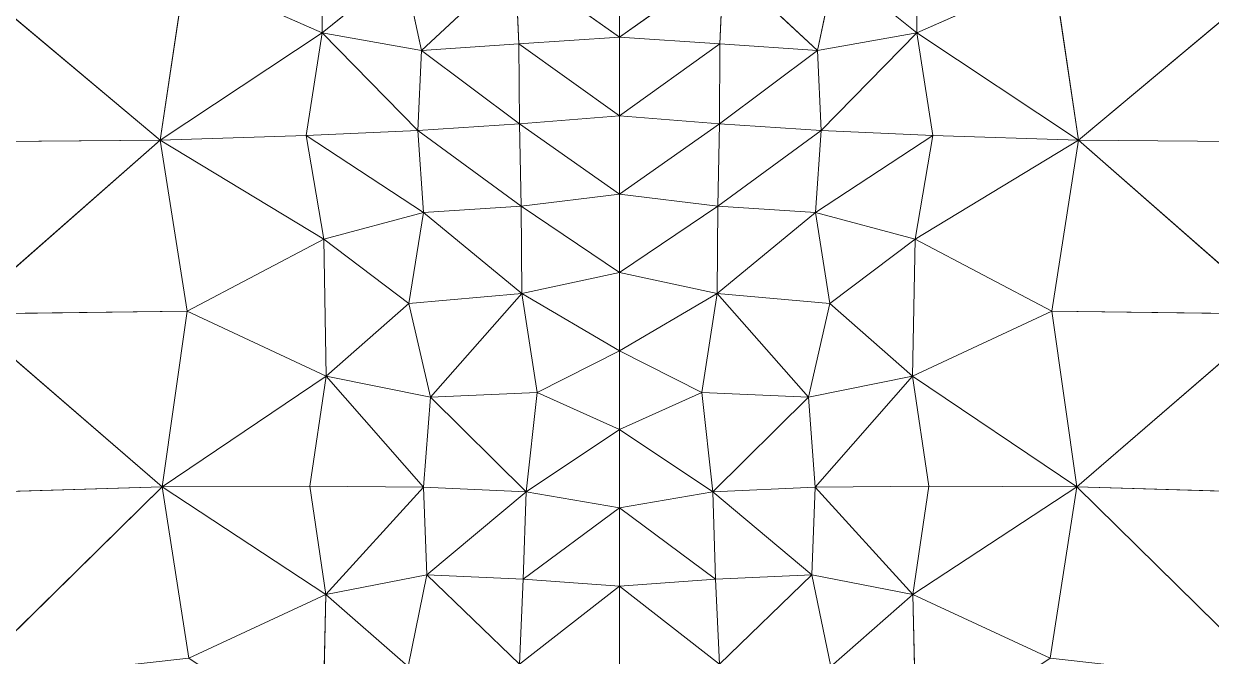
# Model space of a CAD drawing. Header units: metres. Extents: x 0 to 8, y 0 to 4.
# Drawn here: x 1.2734 to 1.7251, y 2.242 to 2.4828 of the extents above; entities that cross this region are included whole.
import ezdxf

# ---------------------------------------------------------------- set-up
doc = ezdxf.new("R2010")
doc.units = ezdxf.units.M
doc.header["$MEASUREMENT"] = 0
for name, color, linetype, lineweight in [('DL_FE_MESH', 134, 'Continuous', 0), ('DL_FE_MESH_CELLS_5', 132, 'Continuous', 0), ('DL_FE_MESH_CELLS_6', 132, 'Continuous', 0), ('DL_TOPOLOGY', 7, 'Continuous', 0)]:
    doc.layers.add(name, color=color, linetype=linetype, lineweight=lineweight)

msp = doc.modelspace()

# ---------------------------------------------------------------- linework, layer by layer
at = {"layer": 'DL_FE_MESH'}
for p, q in [((1.38679, 2.52753), (1.38693, 2.4793)), ((1.61307, 2.4793), (1.61321, 2.52753)), ((1.32537, 2.43847), (1.3349, 2.50232)), ((1.3349, 2.50232), (1.38693, 2.4793)), ((1.38693, 2.4793), (1.41792, 2.50433)), ((1.4247, 2.47258), (1.41792, 2.50433)), ((1.46039, 2.50586), (1.4247, 2.47258)), ((1.46039, 2.50586), (1.5, 2.47761)), ((1.46039, 2.50586), (1.4618, 2.47517)), ((1.53961, 2.50586), (1.5, 2.47761)), ((1.5382, 2.47517), (1.53961, 2.50586)), ((1.53961, 2.50586), (1.5753, 2.47258)), ((1.58208, 2.50433), (1.5753, 2.47258)), ((1.58208, 2.50433), (1.61307, 2.4793)), ((1.6651, 2.50232), (1.61307, 2.4793)), ((1.6651, 2.50232), (1.67463, 2.43847)), ((1.32537, 2.43847), (1.25, 2.50167)), ((1.67463, 2.43847), (1.75, 2.50167)), ((1.32537, 2.43847), (1.38693, 2.4793)), ((1.38083, 2.44019), (1.38693, 2.4793)), ((1.4233, 2.4421), (1.38693, 2.4793)), ((1.4247, 2.47258), (1.38693, 2.4793)), ((1.4247, 2.47258), (1.4618, 2.47517)), ((1.5, 2.47761), (1.4618, 2.47517)), ((1.4618, 2.47517), (1.5, 2.44776)), ((1.4618, 2.47517), (1.46194, 2.44462)), ((1.5, 2.47761), (1.5382, 2.47517)), ((1.5382, 2.47517), (1.5, 2.44776)), ((1.53806, 2.44462), (1.5382, 2.47517)), ((1.5753, 2.47258), (1.5382, 2.47517)), ((1.61307, 2.4793), (1.5753, 2.47258)), ((1.5767, 2.4421), (1.61307, 2.4793)), ((1.61307, 2.4793), (1.67463, 2.43847)), ((1.61307, 2.4793), (1.61917, 2.44019)), ((1.4233, 2.4421), (1.4247, 2.47258)), ((1.46194, 2.44462), (1.4247, 2.47258)), ((1.53806, 2.44462), (1.5753, 2.47258)), ((1.5753, 2.47258), (1.5767, 2.4421)), ((1.4233, 2.4421), (1.46194, 2.44462)), ((1.5, 2.44776), (1.46194, 2.44462)), ((1.46194, 2.44462), (1.5, 2.41791)), ((1.46194, 2.44462), (1.46259, 2.41337)), ((1.5, 2.44776), (1.53806, 2.44462)), ((1.53806, 2.44462), (1.5, 2.41791)), ((1.53741, 2.41337), (1.53806, 2.44462)), ((1.5767, 2.4421), (1.53806, 2.44462)), ((1.32537, 2.43847), (1.38083, 2.44019)), ((1.38083, 2.44019), (1.4233, 2.4421)), ((1.38753, 2.40071), (1.38083, 2.44019)), ((1.42549, 2.41094), (1.38083, 2.44019)), ((1.42549, 2.41094), (1.4233, 2.4421)), ((1.46259, 2.41337), (1.4233, 2.4421)), ((1.53741, 2.41337), (1.5767, 2.4421)), ((1.5767, 2.4421), (1.57451, 2.41094)), ((1.57451, 2.41094), (1.61917, 2.44019)), ((1.61917, 2.44019), (1.5767, 2.4421)), ((1.61917, 2.44019), (1.61247, 2.40071)), ((1.67463, 2.43847), (1.61917, 2.44019)), ((1.25, 2.43778), (1.32537, 2.43847)), ((1.32537, 2.43847), (1.25, 2.37228)), ((1.33555, 2.37333), (1.32537, 2.43847)), ((1.38753, 2.40071), (1.32537, 2.43847)), ((1.67463, 2.43847), (1.61247, 2.40071)), ((1.67463, 2.43847), (1.66445, 2.37333)), ((1.75, 2.43778), (1.67463, 2.43847)), ((1.67463, 2.43847), (1.75, 2.37228)), ((1.5, 2.41791), (1.46259, 2.41337)), ((1.5, 2.41791), (1.53741, 2.41337)), ((1.42549, 2.41094), (1.46259, 2.41337)), ((1.46259, 2.41337), (1.5, 2.38806)), ((1.46259, 2.41337), (1.46284, 2.38004)), ((1.53741, 2.41337), (1.5, 2.38806)), ((1.53716, 2.38004), (1.53741, 2.41337)), ((1.57451, 2.41094), (1.53741, 2.41337)), ((1.38753, 2.40071), (1.42549, 2.41094)), ((1.41996, 2.37631), (1.42549, 2.41094)), ((1.46284, 2.38004), (1.42549, 2.41094)), ((1.53716, 2.38004), (1.57451, 2.41094)), ((1.57451, 2.41094), (1.61247, 2.40071)), ((1.57451, 2.41094), (1.58004, 2.37631)), ((1.33555, 2.37333), (1.38753, 2.40071)), ((1.38753, 2.40071), (1.38849, 2.34861)), ((1.41996, 2.37631), (1.38753, 2.40071)), ((1.61247, 2.40071), (1.58004, 2.37631)), ((1.61151, 2.34861), (1.61247, 2.40071)), ((1.61247, 2.40071), (1.66445, 2.37333)), ((1.5, 2.38806), (1.46284, 2.38004)), ((1.5, 2.38806), (1.53716, 2.38004)), ((1.38849, 2.34861), (1.41996, 2.37631)), ((1.41996, 2.37631), (1.46284, 2.38004)), ((1.42816, 2.34067), (1.41996, 2.37631)), ((1.46284, 2.38004), (1.42816, 2.34067)), ((1.46284, 2.38004), (1.5, 2.35821)), ((1.46284, 2.38004), (1.46867, 2.34238)), ((1.5, 2.35821), (1.53716, 2.38004)), ((1.53133, 2.34238), (1.53716, 2.38004)), ((1.58004, 2.37631), (1.53716, 2.38004)), ((1.53716, 2.38004), (1.57184, 2.34067)), ((1.58004, 2.37631), (1.57184, 2.34067)), ((1.58004, 2.37631), (1.61151, 2.34861)), ((1.25, 2.37228), (1.33555, 2.37333)), ((1.32608, 2.30652), (1.25, 2.37228)), ((1.32608, 2.30652), (1.33555, 2.37333)), ((1.33555, 2.37333), (1.38849, 2.34861)), ((1.66445, 2.37333), (1.61151, 2.34861)), ((1.75, 2.37228), (1.66445, 2.37333)), ((1.66445, 2.37333), (1.67392, 2.30652)), ((1.67392, 2.30652), (1.75, 2.37228)), ((1.5, 2.35821), (1.46867, 2.34238)), ((1.5, 2.35821), (1.53133, 2.34238)), ((1.32608, 2.30652), (1.38849, 2.34861)), ((1.38228, 2.30672), (1.38849, 2.34861)), ((1.38849, 2.34861), (1.42816, 2.34067)), ((1.42553, 2.30632), (1.38849, 2.34861)), ((1.61151, 2.34861), (1.57184, 2.34067)), ((1.57447, 2.30632), (1.61151, 2.34861)), ((1.61151, 2.34861), (1.67392, 2.30652)), ((1.61151, 2.34861), (1.61772, 2.30672)), ((1.42553, 2.30632), (1.42816, 2.34067)), ((1.42816, 2.34067), (1.46867, 2.34238)), ((1.4645, 2.30463), (1.42816, 2.34067)), ((1.46867, 2.34238), (1.4645, 2.30463)), ((1.5, 2.32836), (1.46867, 2.34238)), ((1.5, 2.32836), (1.53133, 2.34238)), ((1.5355, 2.30463), (1.53133, 2.34238)), ((1.57184, 2.34067), (1.53133, 2.34238)), ((1.5355, 2.30463), (1.57184, 2.34067)), ((1.57184, 2.34067), (1.57447, 2.30632)), ((1.5, 2.32836), (1.4645, 2.30463)), ((1.5355, 2.30463), (1.5, 2.32836)), ((1.25, 2.30425), (1.32608, 2.30652)), ((1.32608, 2.30652), (1.25, 2.23162)), ((1.32608, 2.30652), (1.38228, 2.30672)), ((1.33619, 2.24128), (1.32608, 2.30652)), ((1.38837, 2.26553), (1.32608, 2.30652)), ((1.38837, 2.26553), (1.38228, 2.30672)), ((1.38228, 2.30672), (1.42553, 2.30632)), ((1.42553, 2.30632), (1.38837, 2.26553)), ((1.42678, 2.27305), (1.42553, 2.30632)), ((1.42553, 2.30632), (1.4645, 2.30463)), ((1.4645, 2.30463), (1.42678, 2.27305)), ((1.4645, 2.30463), (1.46341, 2.2714)), ((1.5, 2.29851), (1.4645, 2.30463)), ((1.5, 2.29851), (1.5355, 2.30463)), ((1.57447, 2.30632), (1.5355, 2.30463)), ((1.53659, 2.2714), (1.5355, 2.30463)), ((1.5355, 2.30463), (1.57322, 2.27305)), ((1.57447, 2.30632), (1.57322, 2.27305)), ((1.61772, 2.30672), (1.57447, 2.30632)), ((1.57447, 2.30632), (1.61163, 2.26553)), ((1.61772, 2.30672), (1.61163, 2.26553)), ((1.67392, 2.30652), (1.61163, 2.26553)), ((1.67392, 2.30652), (1.61772, 2.30672)), ((1.67392, 2.30652), (1.66381, 2.24128)), ((1.75, 2.30425), (1.67392, 2.30652)), ((1.67392, 2.30652), (1.75, 2.23162)), ((1.46341, 2.2714), (1.5, 2.29851)), ((1.53659, 2.2714), (1.5, 2.29851)), ((1.38837, 2.26553), (1.42678, 2.27305)), ((1.41961, 2.23814), (1.42678, 2.27305)), ((1.42678, 2.27305), (1.46341, 2.2714)), ((1.462, 2.23905), (1.42678, 2.27305)), ((1.57322, 2.27305), (1.53659, 2.2714)), ((1.538, 2.23905), (1.57322, 2.27305)), ((1.61163, 2.26553), (1.57322, 2.27305)), ((1.57322, 2.27305), (1.58039, 2.23814)), ((1.46341, 2.2714), (1.462, 2.23905)), ((1.462, 2.23905), (1.5, 2.26866)), ((1.5, 2.26866), (1.46341, 2.2714)), ((1.5, 2.26866), (1.53659, 2.2714)), ((1.538, 2.23905), (1.5, 2.26866)), ((1.538, 2.23905), (1.53659, 2.2714)), ((1.33619, 2.24128), (1.38837, 2.26553)), ((1.38837, 2.26553), (1.38702, 2.20674)), ((1.41961, 2.23814), (1.38837, 2.26553)), ((1.61163, 2.26553), (1.58039, 2.23814)), ((1.61298, 2.20674), (1.61163, 2.26553)), ((1.66381, 2.24128), (1.61163, 2.26553))]:
    msp.add_line(p, q, dxfattribs=at)
at = {"layer": 'DL_FE_MESH_CELLS_5'}
for points in [[(1.61307, 2.4793), (1.61321, 2.52753), (1.58208, 2.50433)], [(1.6651, 2.50232), (1.61321, 2.52753), (1.61307, 2.4793)], [(1.53961, 2.50586), (1.5, 2.47761), (1.5382, 2.47517)], [(1.5753, 2.47258), (1.53961, 2.50586), (1.5382, 2.47517)], [(1.5753, 2.47258), (1.58208, 2.50433), (1.53961, 2.50586)], [(1.61307, 2.4793), (1.58208, 2.50433), (1.5753, 2.47258)], [(1.61307, 2.4793), (1.67463, 2.43847), (1.6651, 2.50232)], [(1.67463, 2.43847), (1.75, 2.50167), (1.6651, 2.50232)], [(1.75, 2.43778), (1.75, 2.50167), (1.67463, 2.43847)], [(1.5382, 2.47517), (1.5, 2.44776), (1.53806, 2.44462)], [(1.53806, 2.44462), (1.5753, 2.47258), (1.5382, 2.47517)], [(1.5767, 2.4421), (1.61307, 2.4793), (1.5753, 2.47258)], [(1.61917, 2.44019), (1.61307, 2.4793), (1.5767, 2.4421)], [(1.61917, 2.44019), (1.67463, 2.43847), (1.61307, 2.4793)], [(1.5767, 2.4421), (1.5753, 2.47258), (1.53806, 2.44462)], [(1.53806, 2.44462), (1.5, 2.41791), (1.53741, 2.41337)], [(1.53741, 2.41337), (1.5767, 2.4421), (1.53806, 2.44462)], [(1.57451, 2.41094), (1.5767, 2.4421), (1.53741, 2.41337)], [(1.57451, 2.41094), (1.61917, 2.44019), (1.5767, 2.4421)], [(1.61247, 2.40071), (1.61917, 2.44019), (1.57451, 2.41094)], [(1.61247, 2.40071), (1.67463, 2.43847), (1.61917, 2.44019)], [(1.61247, 2.40071), (1.66445, 2.37333), (1.67463, 2.43847)], [(1.75, 2.37228), (1.67463, 2.43847), (1.66445, 2.37333)], [(1.75, 2.37228), (1.75, 2.43778), (1.67463, 2.43847)], [(1.53741, 2.41337), (1.5, 2.38806), (1.53716, 2.38004)], [(1.53716, 2.38004), (1.57451, 2.41094), (1.53741, 2.41337)], [(1.58004, 2.37631), (1.57451, 2.41094), (1.53716, 2.38004)], [(1.61247, 2.40071), (1.57451, 2.41094), (1.58004, 2.37631)], [(1.61151, 2.34861), (1.61247, 2.40071), (1.58004, 2.37631)], [(1.66445, 2.37333), (1.61247, 2.40071), (1.61151, 2.34861)], [(1.53716, 2.38004), (1.5, 2.35821), (1.53133, 2.34238)], [(1.57184, 2.34067), (1.53716, 2.38004), (1.53133, 2.34238)], [(1.57184, 2.34067), (1.58004, 2.37631), (1.53716, 2.38004)], [(1.61151, 2.34861), (1.58004, 2.37631), (1.57184, 2.34067)], [(1.67392, 2.30652), (1.66445, 2.37333), (1.61151, 2.34861)], [(1.67392, 2.30652), (1.75, 2.37228), (1.66445, 2.37333)], [(1.75, 2.30425), (1.75, 2.37228), (1.67392, 2.30652)], [(1.57447, 2.30632), (1.61151, 2.34861), (1.57184, 2.34067)], [(1.61772, 2.30672), (1.61151, 2.34861), (1.57447, 2.30632)], [(1.67392, 2.30652), (1.61151, 2.34861), (1.61772, 2.30672)], [(1.53133, 2.34238), (1.5, 2.32836), (1.5355, 2.30463)], [(1.5355, 2.30463), (1.57184, 2.34067), (1.53133, 2.34238)], [(1.57447, 2.30632), (1.57184, 2.34067), (1.5355, 2.30463)], [(1.5, 2.29851), (1.53659, 2.2714), (1.5355, 2.30463)], [(1.57322, 2.27305), (1.57447, 2.30632), (1.5355, 2.30463)], [(1.57322, 2.27305), (1.5355, 2.30463), (1.53659, 2.2714)], [(1.61163, 2.26553), (1.57447, 2.30632), (1.57322, 2.27305)], [(1.61163, 2.26553), (1.61772, 2.30672), (1.57447, 2.30632)], [(1.61163, 2.26553), (1.67392, 2.30652), (1.61772, 2.30672)], [(1.61163, 2.26553), (1.66381, 2.24128), (1.67392, 2.30652)], [(1.75, 2.23162), (1.67392, 2.30652), (1.66381, 2.24128)], [(1.75, 2.23162), (1.75, 2.30425), (1.67392, 2.30652)], [(1.538, 2.23905), (1.57322, 2.27305), (1.53659, 2.2714)], [(1.58039, 2.23814), (1.57322, 2.27305), (1.538, 2.23905)], [(1.61163, 2.26553), (1.57322, 2.27305), (1.58039, 2.23814)], [(1.5, 2.26866), (1.538, 2.23905), (1.53659, 2.2714)], [(1.61298, 2.20674), (1.61163, 2.26553), (1.58039, 2.23814)], [(1.66381, 2.24128), (1.61163, 2.26553), (1.61298, 2.20674)]]:
    msp.add_3dface(points, dxfattribs=at)
for points, invisible_edges in [([(1.5, 2.50746), (1.5, 2.47761), (1.53961, 2.50586)], 1), ([(1.5, 2.47761), (1.5, 2.44776), (1.5382, 2.47517)], 1), ([(1.5, 2.44776), (1.5, 2.41791), (1.53806, 2.44462)], 1), ([(1.5, 2.41791), (1.5, 2.38806), (1.53741, 2.41337)], 1), ([(1.53716, 2.38004), (1.5, 2.38806), (1.5, 2.35821)], 2), ([(1.5, 2.35821), (1.5, 2.32836), (1.53133, 2.34238)], 1), ([(1.5355, 2.30463), (1.5, 2.32836), (1.5, 2.29851)], 2), ([(1.5, 2.29851), (1.5, 2.26866), (1.53659, 2.2714)], 1), ([(1.5, 2.26866), (1.5, 2.23881), (1.538, 2.23905)], 1)]:
    msp.add_3dface(points, dxfattribs=dict(at, invisible_edges=invisible_edges))
at = {"layer": 'DL_FE_MESH_CELLS_6'}
for points in [[(1.3349, 2.50232), (1.38693, 2.4793), (1.38679, 2.52753)], [(1.38679, 2.52753), (1.38693, 2.4793), (1.41792, 2.50433)], [(1.25, 2.50167), (1.32537, 2.43847), (1.3349, 2.50232)], [(1.38693, 2.4793), (1.3349, 2.50232), (1.32537, 2.43847)], [(1.38693, 2.4793), (1.4247, 2.47258), (1.41792, 2.50433)], [(1.41792, 2.50433), (1.4247, 2.47258), (1.46039, 2.50586)], [(1.46039, 2.50586), (1.4247, 2.47258), (1.4618, 2.47517)], [(1.5, 2.47761), (1.46039, 2.50586), (1.4618, 2.47517)], [(1.25, 2.50167), (1.25, 2.43778), (1.32537, 2.43847)], [(1.38693, 2.4793), (1.32537, 2.43847), (1.38083, 2.44019)], [(1.38693, 2.4793), (1.38083, 2.44019), (1.4233, 2.4421)], [(1.38693, 2.4793), (1.4233, 2.4421), (1.4247, 2.47258)], [(1.4247, 2.47258), (1.46194, 2.44462), (1.4618, 2.47517)], [(1.5, 2.44776), (1.4618, 2.47517), (1.46194, 2.44462)], [(1.4247, 2.47258), (1.4233, 2.4421), (1.46194, 2.44462)], [(1.4233, 2.4421), (1.46259, 2.41337), (1.46194, 2.44462)], [(1.5, 2.41791), (1.46194, 2.44462), (1.46259, 2.41337)], [(1.38083, 2.44019), (1.32537, 2.43847), (1.38753, 2.40071)], [(1.38083, 2.44019), (1.42549, 2.41094), (1.4233, 2.4421)], [(1.38083, 2.44019), (1.38753, 2.40071), (1.42549, 2.41094)], [(1.4233, 2.4421), (1.42549, 2.41094), (1.46259, 2.41337)], [(1.32537, 2.43847), (1.25, 2.37228), (1.33555, 2.37333)], [(1.25, 2.43778), (1.25, 2.37228), (1.32537, 2.43847)], [(1.38753, 2.40071), (1.32537, 2.43847), (1.33555, 2.37333)], [(1.42549, 2.41094), (1.46284, 2.38004), (1.46259, 2.41337)], [(1.5, 2.38806), (1.46259, 2.41337), (1.46284, 2.38004)], [(1.38753, 2.40071), (1.41996, 2.37631), (1.42549, 2.41094)], [(1.42549, 2.41094), (1.41996, 2.37631), (1.46284, 2.38004)], [(1.33555, 2.37333), (1.38849, 2.34861), (1.38753, 2.40071)], [(1.38753, 2.40071), (1.38849, 2.34861), (1.41996, 2.37631)], [(1.38849, 2.34861), (1.42816, 2.34067), (1.41996, 2.37631)], [(1.41996, 2.37631), (1.42816, 2.34067), (1.46284, 2.38004)], [(1.46284, 2.38004), (1.42816, 2.34067), (1.46867, 2.34238)], [(1.46867, 2.34238), (1.5, 2.35821), (1.46284, 2.38004)], [(1.25, 2.37228), (1.32608, 2.30652), (1.33555, 2.37333)], [(1.25, 2.37228), (1.25, 2.30425), (1.32608, 2.30652)], [(1.38849, 2.34861), (1.33555, 2.37333), (1.32608, 2.30652)], [(1.38849, 2.34861), (1.32608, 2.30652), (1.38228, 2.30672)], [(1.38849, 2.34861), (1.38228, 2.30672), (1.42553, 2.30632)], [(1.38849, 2.34861), (1.42553, 2.30632), (1.42816, 2.34067)], [(1.42816, 2.34067), (1.42553, 2.30632), (1.4645, 2.30463)], [(1.42816, 2.34067), (1.4645, 2.30463), (1.46867, 2.34238)], [(1.4645, 2.30463), (1.5, 2.32836), (1.46867, 2.34238)], [(1.32608, 2.30652), (1.25, 2.23162), (1.33619, 2.24128)], [(1.25, 2.30425), (1.25, 2.23162), (1.32608, 2.30652)], [(1.32608, 2.30652), (1.38837, 2.26553), (1.38228, 2.30672)], [(1.32608, 2.30652), (1.33619, 2.24128), (1.38837, 2.26553)], [(1.38228, 2.30672), (1.38837, 2.26553), (1.42553, 2.30632)], [(1.42553, 2.30632), (1.38837, 2.26553), (1.42678, 2.27305)], [(1.42553, 2.30632), (1.42678, 2.27305), (1.4645, 2.30463)], [(1.4645, 2.30463), (1.42678, 2.27305), (1.46341, 2.2714)], [(1.46341, 2.2714), (1.5, 2.29851), (1.4645, 2.30463)], [(1.38837, 2.26553), (1.41961, 2.23814), (1.42678, 2.27305)], [(1.42678, 2.27305), (1.41961, 2.23814), (1.462, 2.23905)], [(1.42678, 2.27305), (1.462, 2.23905), (1.46341, 2.2714)], [(1.462, 2.23905), (1.5, 2.26866), (1.46341, 2.2714)], [(1.33619, 2.24128), (1.38702, 2.20674), (1.38837, 2.26553)], [(1.38837, 2.26553), (1.38702, 2.20674), (1.41961, 2.23814)]]:
    msp.add_3dface(points, dxfattribs=at)
for points, invisible_edges in [([(1.5, 2.47761), (1.5, 2.50746), (1.46039, 2.50586)], 1), ([(1.5, 2.44776), (1.5, 2.47761), (1.4618, 2.47517)], 1), ([(1.5, 2.41791), (1.5, 2.44776), (1.46194, 2.44462)], 1), ([(1.5, 2.38806), (1.5, 2.41791), (1.46259, 2.41337)], 1), ([(1.46284, 2.38004), (1.5, 2.35821), (1.5, 2.38806)], 2), ([(1.5, 2.32836), (1.5, 2.35821), (1.46867, 2.34238)], 1), ([(1.4645, 2.30463), (1.5, 2.29851), (1.5, 2.32836)], 2), ([(1.5, 2.26866), (1.5, 2.29851), (1.46341, 2.2714)], 1), ([(1.5, 2.23881), (1.5, 2.26866), (1.462, 2.23905)], 1)]:
    msp.add_3dface(points, dxfattribs=dict(at, invisible_edges=invisible_edges))
at = {"layer": 'DL_TOPOLOGY'}
msp.add_line((1.5, 4), (1.5, 2), dxfattribs=at)

doc.saveas('drawing.dxf')
